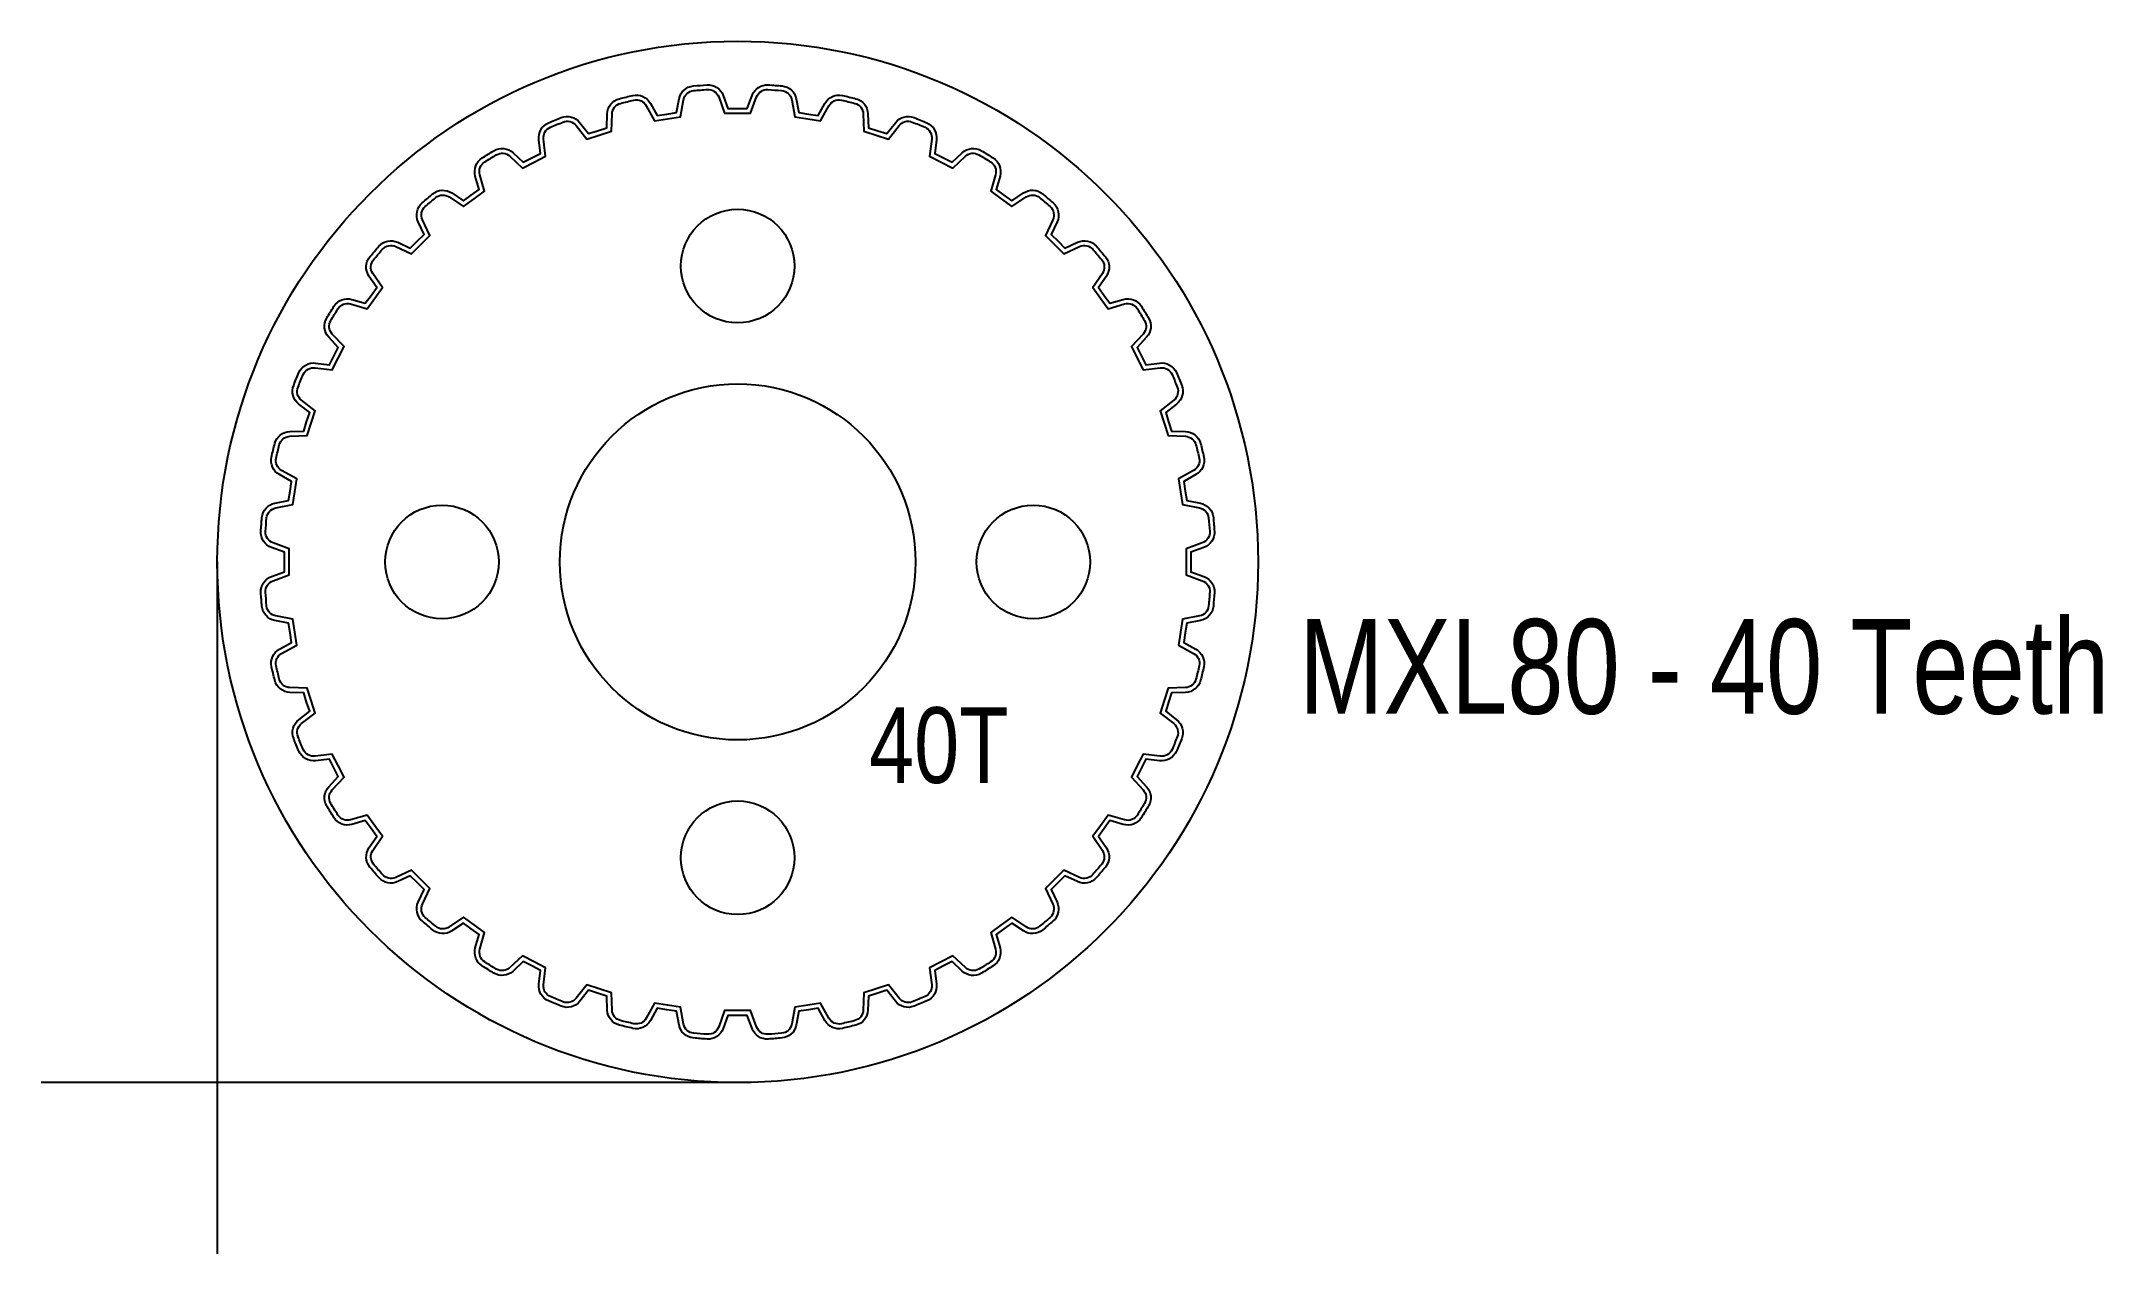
# Model space of a CAD drawing. Extents: x -0.23 to 1.95, y -0.22 to 1.06.
import ezdxf

# ---------------------------------------------------------------- set-up
doc = ezdxf.new("R2010")
doc.units = 0
doc.header["$LTSCALE"] = 2.42
doc.header["$MEASUREMENT"] = 0
doc.layers.get('0').update_dxf_attribs({"linetype": 'CONTINUOUS'})
for name, color, linetype in [('etch', 4, 'CONTINUOUS'), ('holes', 1, 'CONTINUOUS'), ('outline', 3, 'CONTINUOUS')]:
    doc.layers.add(name, color=color, linetype=linetype)
doc.styles.get("Standard").update_dxf_attribs({"font": 'txt', "width": 0.8})

msp = doc.modelspace()

# ---------------------------------------------------------------- linework, layer by layer
at = {"linetype": 'Continuous'}
for points in [[(0.7067, 0.9704, -0.333003), (0.7168, 0.9527), (0.715, 0.9381), (0.7241, 0.9335), (0.7333, 0.9288), (0.744, 0.9388, -0.333003), (0.7643, 0.941, -0.007229), (0.7767, 0.9334, -0.333003), (0.784, 0.9143), (0.7799, 0.9002), (0.7882, 0.8942), (0.7965, 0.8882), (0.8087, 0.8964, -0.333003), (0.8291, 0.8954, -0.007229), (0.8402, 0.8859, -0.333003), (0.8443, 0.8659), (0.8381, 0.8526), (0.8454, 0.8454), (0.8526, 0.8381), (0.8659, 0.8443, -0.333003), (0.8859, 0.8402, -0.007229), (0.8954, 0.8291, -0.333003), (0.8964, 0.8087), (0.8882, 0.7965), (0.8942, 0.7882), (0.9002, 0.7799), (0.9143, 0.784, -0.333003), (0.9334, 0.7767, -0.007229), (0.941, 0.7643, -0.333003), (0.9388, 0.744), (0.9288, 0.7333), (0.9335, 0.7241), (0.9381, 0.715), (0.9527, 0.7168, -0.333003), (0.9704, 0.7067, -0.007229), (0.976, 0.6932, -0.333003), (0.9706, 0.6735), (0.9591, 0.6644), (0.9622, 0.6547), (0.9654, 0.6449), (0.9801, 0.6444, -0.333003), (0.996, 0.6317, -0.007229), (0.9994, 0.6175, -0.333003), (0.991, 0.5989), (0.9782, 0.5917), (0.9798, 0.5816), (0.9814, 0.5715), (0.9958, 0.5687, -0.333003), (1.0095, 0.5536, -0.007229), (1.0106, 0.539, -0.333003), (0.9995, 0.522), (0.9857, 0.5169), (0.9857, 0.5067), (0.9857, 0.4964), (0.9995, 0.4914, -0.333003), (1.0106, 0.4743, -0.007229), (1.0095, 0.4598, -0.333003), (0.9958, 0.4447), (0.9814, 0.4419), (0.9798, 0.4317), (0.9782, 0.4216), (0.991, 0.4145, -0.333003), (0.9994, 0.3959, -0.007229), (0.996, 0.3817, -0.333003), (0.9801, 0.3689), (0.9654, 0.3684), (0.9622, 0.3587), (0.9591, 0.3489), (0.9706, 0.3399, -0.333003), (0.976, 0.3202, -0.007229), (0.9704, 0.3067, -0.333003), (0.9527, 0.2966), (0.9381, 0.2983), (0.9335, 0.2892), (0.9288, 0.2801), (0.9388, 0.2693, -0.333003), (0.941, 0.2491, -0.007229), (0.9334, 0.2366, -0.333003), (0.9143, 0.2294), (0.9002, 0.2334), (0.8942, 0.2251), (0.8882, 0.2168), (0.8964, 0.2046, -0.333003), (0.8954, 0.1843, -0.007229), (0.8859, 0.1732, -0.333003), (0.8659, 0.169), (0.8526, 0.1752), (0.8454, 0.168), (0.8381, 0.1607), (0.8443, 0.1474, -0.333003), (0.8402, 0.1275, -0.007229), (0.8291, 0.118, -0.333003), (0.8087, 0.117), (0.7965, 0.1252), (0.7882, 0.1192), (0.7799, 0.1131), (0.784, 0.099, -0.333003), (0.7767, 0.08, -0.007229), (0.7643, 0.0723, -0.333003), (0.744, 0.0745), (0.7333, 0.0845), (0.7241, 0.0799), (0.715, 0.0752), (0.7168, 0.0606, -0.333003), (0.7067, 0.043, -0.007229), (0.6932, 0.0374, -0.333003), (0.6735, 0.0427), (0.6644, 0.0543), (0.6547, 0.0511), (0.6449, 0.048), (0.6444, 0.0333, -0.333003), (0.6317, 0.0174, -0.007229), (0.6175, 0.014, -0.333003), (0.5989, 0.0223), (0.5917, 0.0352), (0.5816, 0.0336), (0.5715, 0.032), (0.5687, 0.0175, -0.333003), (0.5536, 0.0039, -0.007229), (0.539, 0.0027, -0.333003), (0.522, 0.0139), (0.5169, 0.0277), (0.5067, 0.0277), (0.4964, 0.0277), (0.4914, 0.0139, -0.333003), (0.4743, 0.0027, -0.007229), (0.4598, 0.0039, -0.333003), (0.4447, 0.0175), (0.4419, 0.032), (0.4317, 0.0336), (0.4216, 0.0352), (0.4145, 0.0223, -0.333003), (0.3959, 0.014, -0.007229), (0.3817, 0.0174, -0.333003), (0.3689, 0.0333), (0.3684, 0.048), (0.3587, 0.0511), (0.3489, 0.0543), (0.3399, 0.0427, -0.333003), (0.3202, 0.0374, -0.007229), (0.3067, 0.043, -0.333003), (0.2966, 0.0606), (0.2983, 0.0752), (0.2892, 0.0799), (0.2801, 0.0845), (0.2693, 0.0745, -0.333003), (0.2491, 0.0723, -0.007229), (0.2366, 0.08, -0.333003), (0.2294, 0.099), (0.2334, 0.1131), (0.2251, 0.1192), (0.2168, 0.1252), (0.2046, 0.117, -0.333003), (0.1843, 0.118, -0.007229), (0.1732, 0.1275, -0.333003), (0.169, 0.1474), (0.1752, 0.1607), (0.168, 0.168), (0.1607, 0.1752), (0.1474, 0.169, -0.333003), (0.1275, 0.1732, -0.007229), (0.118, 0.1843, -0.333003), (0.117, 0.2046), (0.1252, 0.2168), (0.1192, 0.2251), (0.1131, 0.2334), (0.099, 0.2294, -0.333003), (0.08, 0.2366, -0.007229), (0.0723, 0.2491, -0.333003), (0.0745, 0.2693), (0.0845, 0.2801), (0.0799, 0.2892), (0.0752, 0.2983), (0.0606, 0.2966, -0.333003), (0.043, 0.3067, -0.007229), (0.0374, 0.3202, -0.333003), (0.0427, 0.3399), (0.0543, 0.3489), (0.0511, 0.3587), (0.048, 0.3684), (0.0333, 0.3689, -0.333003), (0.0174, 0.3817, -0.007229), (0.014, 0.3959, -0.333003), (0.0223, 0.4145), (0.0352, 0.4216), (0.0336, 0.4317), (0.032, 0.4419), (0.0175, 0.4447, -0.333003), (0.0039, 0.4598, -0.007229), (0.0027, 0.4743, -0.333003), (0.0139, 0.4914), (0.0277, 0.4964), (0.0277, 0.5067), (0.0277, 0.5169), (0.0139, 0.522, -0.333003), (0.0027, 0.539, -0.007229), (0.0039, 0.5536, -0.333003), (0.0175, 0.5687), (0.032, 0.5715), (0.0336, 0.5816), (0.0352, 0.5917), (0.0223, 0.5989, -0.333003), (0.014, 0.6175, -0.007229), (0.0174, 0.6317, -0.333003), (0.0333, 0.6444), (0.048, 0.6449), (0.0511, 0.6547), (0.0543, 0.6644), (0.0427, 0.6735, -0.333003), (0.0374, 0.6932, -0.007229), (0.043, 0.7067, -0.333003), (0.0606, 0.7168), (0.0752, 0.715), (0.0799, 0.7241), (0.0845, 0.7333), (0.0745, 0.744, -0.333003), (0.0723, 0.7643, -0.007229), (0.08, 0.7767, -0.333003), (0.099, 0.784), (0.1131, 0.7799), (0.1192, 0.7882), (0.1252, 0.7965), (0.117, 0.8087, -0.333003), (0.118, 0.8291, -0.007229), (0.1275, 0.8402, -0.333003), (0.1474, 0.8443), (0.1607, 0.8381), (0.168, 0.8454), (0.1752, 0.8526), (0.169, 0.8659, -0.333003), (0.1732, 0.8859, -0.007229), (0.1843, 0.8954, -0.333003), (0.2046, 0.8964), (0.2168, 0.8882), (0.2251, 0.8942), (0.2334, 0.9002), (0.2294, 0.9143, -0.333003), (0.2366, 0.9334, -0.007229), (0.2491, 0.941, -0.333003), (0.2693, 0.9388), (0.2801, 0.9288), (0.2892, 0.9335), (0.2983, 0.9381), (0.2966, 0.9527, -0.333003), (0.3067, 0.9704, -0.007229), (0.3202, 0.976, -0.333003), (0.3399, 0.9706), (0.3489, 0.9591), (0.3587, 0.9622), (0.3684, 0.9654), (0.3689, 0.9801, -0.333003), (0.3817, 0.996, -0.007229), (0.3959, 0.9994, -0.333003), (0.4145, 0.991), (0.4216, 0.9782), (0.4317, 0.9798), (0.4419, 0.9814), (0.4447, 0.9958, -0.333003), (0.4598, 1.0095, -0.007229), (0.4743, 1.0106, -0.333003), (0.4914, 0.9995), (0.4964, 0.9857), (0.5067, 0.9857), (0.5169, 0.9857), (0.522, 0.9995, -0.333003), (0.539, 1.0106, -0.007229), (0.5536, 1.0095, -0.333003), (0.5687, 0.9958), (0.5715, 0.9814), (0.5816, 0.9798), (0.5917, 0.9782), (0.5989, 0.991, -0.333003), (0.6175, 0.9994, -0.007229), (0.6317, 0.996, -0.333003), (0.6444, 0.9801), (0.6449, 0.9654), (0.6547, 0.9622), (0.6644, 0.9591), (0.6735, 0.9706, -0.333003), (0.6932, 0.976, -0.007229)], [(0.7047, 0.9658, -0.333003), (0.7118, 0.9533), (0.7096, 0.9353), (0.7219, 0.929), (0.7341, 0.9228), (0.7474, 0.9352, -0.333003), (0.7617, 0.9367, -0.007229), (0.7741, 0.9292, -0.333003), (0.7792, 0.9157), (0.7742, 0.8982), (0.7853, 0.8902), (0.7964, 0.8821), (0.8115, 0.8922, -0.333003), (0.8259, 0.8915, -0.007229), (0.8369, 0.8821, -0.333003), (0.8398, 0.8681), (0.8321, 0.8516), (0.8418, 0.8418), (0.8516, 0.8321), (0.8681, 0.8398, -0.333003), (0.8821, 0.8369, -0.007229), (0.8915, 0.8259, -0.333003), (0.8922, 0.8115), (0.8821, 0.7964), (0.8902, 0.7853), (0.8982, 0.7742), (0.9157, 0.7792, -0.333003), (0.9292, 0.7741, -0.007229), (0.9367, 0.7617, -0.333003), (0.9352, 0.7474), (0.9228, 0.7341), (0.929, 0.7219), (0.9353, 0.7096), (0.9533, 0.7118, -0.333003), (0.9658, 0.7047, -0.007229), (0.9713, 0.6913, -0.333003), (0.9676, 0.6774), (0.9532, 0.6662), (0.9575, 0.6532), (0.9617, 0.6401), (0.9799, 0.6394, -0.333003), (0.9911, 0.6304, -0.007229), (0.9945, 0.6164, -0.333003), (0.9886, 0.6032), (0.9727, 0.5944), (0.9748, 0.5808), (0.977, 0.5672), (0.9949, 0.5638, -0.333003), (1.0045, 0.5531, -0.007229), (1.0057, 0.5387, -0.333003), (0.9978, 0.5267), (0.9807, 0.5204), (0.9807, 0.5067), (0.9807, 0.4929), (0.9978, 0.4867, -0.333003), (1.0057, 0.4747, -0.007229), (1.0045, 0.4602, -0.333003), (0.9949, 0.4496), (0.977, 0.4461), (0.9748, 0.4325), (0.9727, 0.4189), (0.9886, 0.4101, -0.333003), (0.9945, 0.397, -0.007229), (0.9911, 0.3829, -0.333003), (0.9799, 0.3739), (0.9617, 0.3733), (0.9575, 0.3602), (0.9532, 0.3471), (0.9676, 0.3359, -0.333003), (0.9713, 0.322, -0.007229), (0.9658, 0.3087, -0.333003), (0.9533, 0.3015), (0.9353, 0.3037), (0.929, 0.2915), (0.9228, 0.2792), (0.9352, 0.2659, -0.333003), (0.9367, 0.2516, -0.007229), (0.9292, 0.2393, -0.333003), (0.9157, 0.2342), (0.8982, 0.2392), (0.8902, 0.2281), (0.8821, 0.2169), (0.8922, 0.2019, -0.333003), (0.8915, 0.1875, -0.007229), (0.8821, 0.1765, -0.333003), (0.8681, 0.1735), (0.8516, 0.1812), (0.8418, 0.1715), (0.8321, 0.1618), (0.8398, 0.1453, -0.333003), (0.8369, 0.1312, -0.007229), (0.8259, 0.1218, -0.333003), (0.8115, 0.1211), (0.7964, 0.1313), (0.7853, 0.1232), (0.7742, 0.1151), (0.7792, 0.0976, -0.333003), (0.7741, 0.0842, -0.007229), (0.7617, 0.0766, -0.333003), (0.7474, 0.0782), (0.7341, 0.0906), (0.7219, 0.0843), (0.7096, 0.0781), (0.7118, 0.06, -0.333003), (0.7047, 0.0476, -0.007229), (0.6913, 0.042, -0.333003), (0.6774, 0.0458), (0.6662, 0.0601), (0.6532, 0.0559), (0.6401, 0.0516), (0.6394, 0.0334, -0.333003), (0.6304, 0.0222, -0.007229), (0.6164, 0.0189, -0.333003), (0.6032, 0.0247), (0.5944, 0.0407), (0.5808, 0.0385), (0.5672, 0.0364), (0.5638, 0.0185, -0.333003), (0.5531, 0.0088, -0.007229), (0.5387, 0.0077, -0.333003), (0.5267, 0.0156), (0.5204, 0.0327), (0.5067, 0.0327), (0.4929, 0.0327), (0.4867, 0.0156, -0.333003), (0.4747, 0.0077, -0.007229), (0.4602, 0.0088, -0.333003), (0.4496, 0.0185), (0.4461, 0.0364), (0.4325, 0.0385), (0.4189, 0.0407), (0.4101, 0.0247, -0.333003), (0.397, 0.0189, -0.007229), (0.3829, 0.0222, -0.333003), (0.3739, 0.0334), (0.3733, 0.0516), (0.3602, 0.0559), (0.3471, 0.0601), (0.3359, 0.0458, -0.333003), (0.322, 0.042, -0.007229), (0.3087, 0.0476, -0.333003), (0.3015, 0.06), (0.3037, 0.0781), (0.2915, 0.0843), (0.2792, 0.0906), (0.2659, 0.0782, -0.333003), (0.2516, 0.0766, -0.007229), (0.2393, 0.0842, -0.333003), (0.2342, 0.0976), (0.2392, 0.1151), (0.2281, 0.1232), (0.2169, 0.1313), (0.2019, 0.1211, -0.333003), (0.1875, 0.1218, -0.007229), (0.1765, 0.1312, -0.333003), (0.1735, 0.1453), (0.1812, 0.1618), (0.1715, 0.1715), (0.1618, 0.1812), (0.1453, 0.1735, -0.333003), (0.1312, 0.1765, -0.007229), (0.1218, 0.1875, -0.333003), (0.1211, 0.2019), (0.1313, 0.2169), (0.1232, 0.2281), (0.1151, 0.2392), (0.0976, 0.2342, -0.333003), (0.0842, 0.2393, -0.007229), (0.0766, 0.2516, -0.333003), (0.0782, 0.2659), (0.0906, 0.2792), (0.0843, 0.2915), (0.0781, 0.3037), (0.06, 0.3015, -0.333003), (0.0476, 0.3087, -0.007229), (0.042, 0.322, -0.333003), (0.0458, 0.3359), (0.0601, 0.3471), (0.0559, 0.3602), (0.0516, 0.3733), (0.0334, 0.3739, -0.333003), (0.0222, 0.3829, -0.007229), (0.0189, 0.397, -0.333003), (0.0247, 0.4101), (0.0407, 0.4189), (0.0385, 0.4325), (0.0364, 0.4461), (0.0185, 0.4496, -0.333003), (0.0088, 0.4602, -0.007229), (0.0077, 0.4747, -0.333003), (0.0156, 0.4867), (0.0327, 0.4929), (0.0327, 0.5067), (0.0327, 0.5204), (0.0156, 0.5267, -0.333003), (0.0077, 0.5387, -0.007229), (0.0088, 0.5531, -0.333003), (0.0185, 0.5638), (0.0364, 0.5672), (0.0385, 0.5808), (0.0407, 0.5944), (0.0247, 0.6032, -0.333003), (0.0189, 0.6164, -0.007229), (0.0222, 0.6304, -0.333003), (0.0334, 0.6394), (0.0516, 0.6401), (0.0559, 0.6532), (0.0601, 0.6662), (0.0458, 0.6774, -0.333003), (0.042, 0.6913, -0.007229), (0.0476, 0.7047, -0.333003), (0.06, 0.7118), (0.0781, 0.7096), (0.0843, 0.7219), (0.0906, 0.7341), (0.0782, 0.7474, -0.333003), (0.0766, 0.7617, -0.007229), (0.0842, 0.7741, -0.333003), (0.0976, 0.7792), (0.1151, 0.7742), (0.1232, 0.7853), (0.1313, 0.7964), (0.1211, 0.8115, -0.333003), (0.1218, 0.8259, -0.007229), (0.1312, 0.8369, -0.333003), (0.1453, 0.8398), (0.1618, 0.8321), (0.1715, 0.8418), (0.1812, 0.8516), (0.1735, 0.8681, -0.333003), (0.1765, 0.8821, -0.007229), (0.1875, 0.8915, -0.333003), (0.2019, 0.8922), (0.2169, 0.8821), (0.2281, 0.8902), (0.2392, 0.8982), (0.2342, 0.9157, -0.333003), (0.2393, 0.9292, -0.007229), (0.2516, 0.9367, -0.333003), (0.2659, 0.9352), (0.2792, 0.9228), (0.2915, 0.929), (0.3037, 0.9353), (0.3015, 0.9533, -0.333003), (0.3087, 0.9658, -0.007229), (0.322, 0.9713, -0.333003), (0.3359, 0.9676), (0.3471, 0.9532), (0.3602, 0.9575), (0.3733, 0.9617), (0.3739, 0.9799, -0.333003), (0.3829, 0.9911, -0.007229), (0.397, 0.9945, -0.333003), (0.4101, 0.9886), (0.4189, 0.9727), (0.4325, 0.9748), (0.4461, 0.977), (0.4496, 0.9949, -0.333003), (0.4602, 1.0045, -0.007229), (0.4747, 1.0057, -0.333003), (0.4867, 0.9978), (0.4929, 0.9807), (0.5067, 0.9807), (0.5204, 0.9807), (0.5267, 0.9978, -0.333003), (0.5387, 1.0057, -0.007229), (0.5531, 1.0045, -0.333003), (0.5638, 0.9949), (0.5672, 0.977), (0.5808, 0.9748), (0.5944, 0.9727), (0.6032, 0.9886, -0.333003), (0.6164, 0.9945, -0.007229), (0.6304, 0.9911, -0.333003), (0.6394, 0.9799), (0.6401, 0.9617), (0.6532, 0.9575), (0.6662, 0.9532), (0.6774, 0.9676, -0.333003), (0.6913, 0.9713, -0.007229)]]:
    msp.add_lwpolyline(points, format="xyb", close=True, dxfattribs=at)
for points in [[(-0.0433, 0.5067), (-0.0433, -0.2241)], [(0.5067, -0.0433), (-0.2294, -0.0433)]]:
    msp.add_lwpolyline(points)
at = {"layer": 'holes'}
for centre, radius in [((0.5067, 0.8192), 0.06), ((0.5067, 0.5067), 0.188), ((0.1942, 0.5067), 0.06), ((0.8192, 0.5067), 0.06), ((0.5067, 0.1942), 0.06)]:
    msp.add_circle(centre, radius, dxfattribs=at)
at = {"layer": 'outline'}
msp.add_circle((0.5067, 0.5067), 0.55, dxfattribs=at)

# ---------------------------------------------------------------- texts
at = {"width": 0.8}
msp.add_text('MXL80 - 40 Teeth', height=0.1, dxfattribs=at).set_placement((1.1002, 0.3463))
at = {"layer": 'etch', "width": 0.8}
msp.add_text('40T', height=0.08, dxfattribs=at).set_placement((0.6456, 0.2732))

doc.saveas('drawing.dxf')
